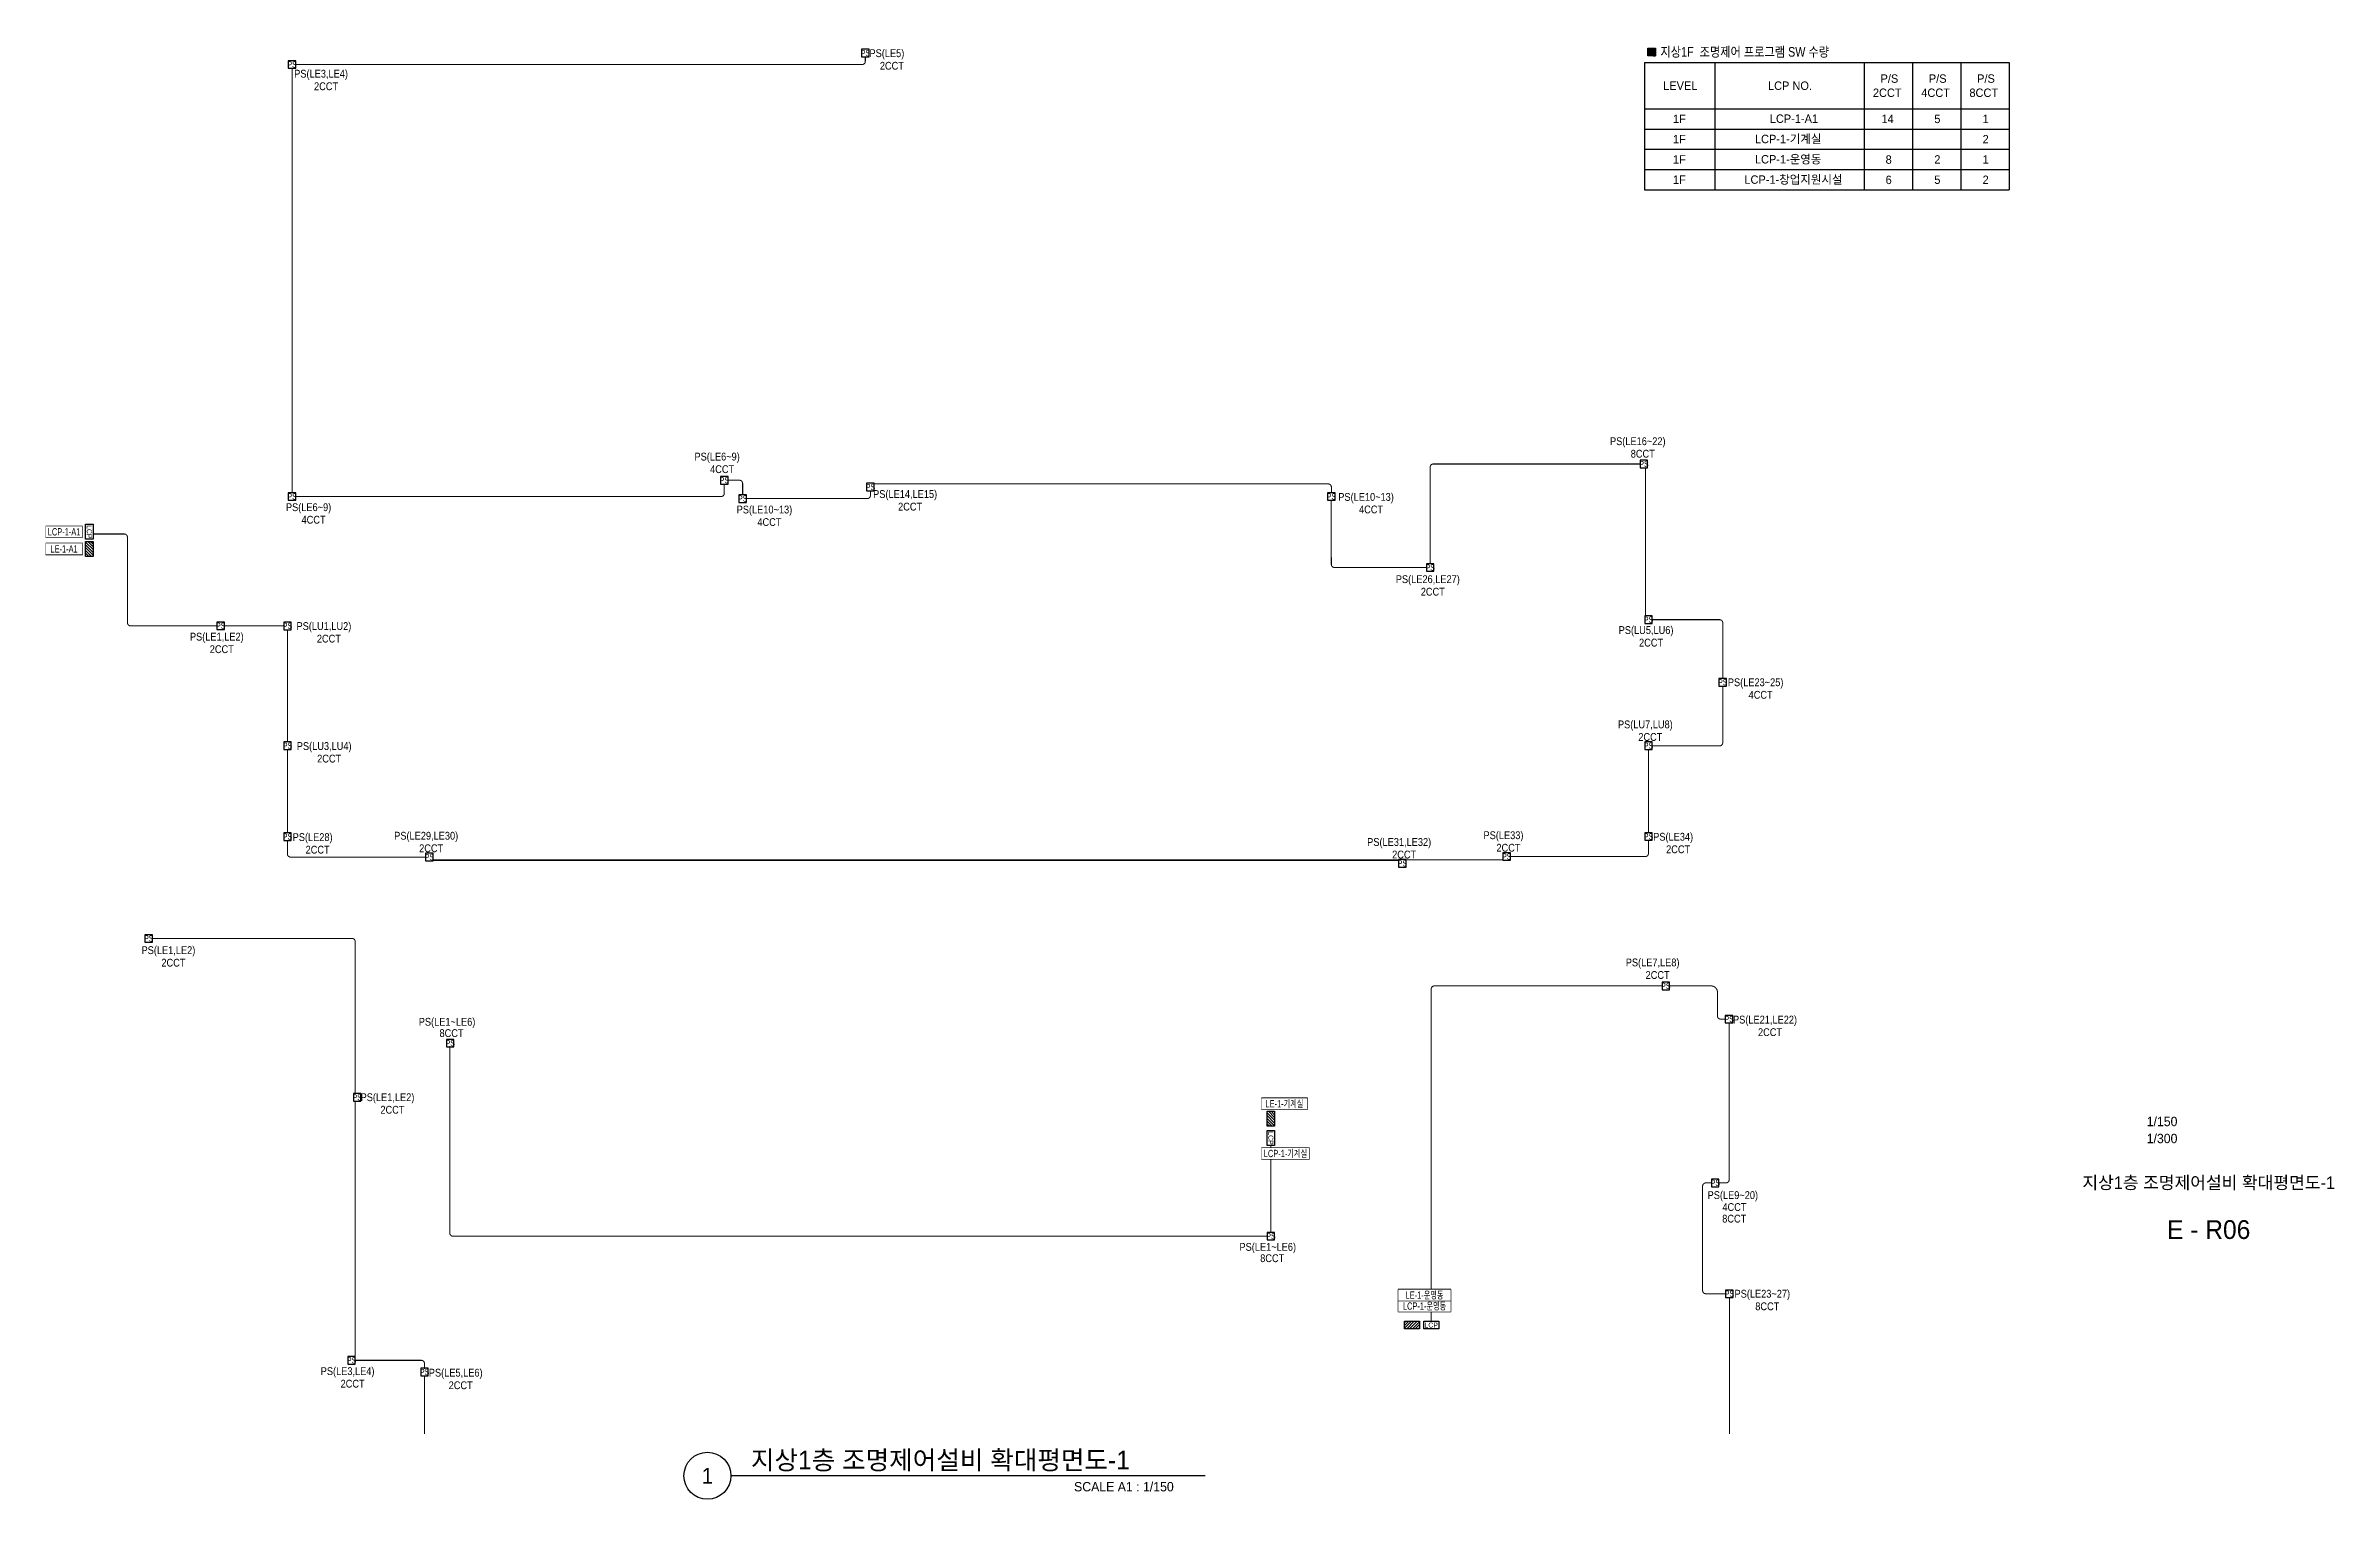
# Model space of a CAD drawing. Header units: millimetres. Extents: x 39625 to 501091, y -351975 to 833216.
# Drawn here: x 265245 to 374942, y -351975 to -282331 of the extents above; entities that cross this region are included whole.
import ezdxf
from ezdxf.enums import TextEntityAlignment as Align

# ---------------------------------------------------------------- set-up
doc = ezdxf.new("R2010")
doc.units = ezdxf.units.MM
doc.header["$LTSCALE"] = 150
doc.set_wipeout_variables(frame=1)
doc.linetypes.add('HIDDEN', pattern=[9.525, 6.35, -3.175])
for name, color, linetype in [('------01 Distribution Panel', 3, 'Continuous'), ('------02 Etc Panel', 3, 'Continuous'), ('------04 Lighting Switch', 2, 'Continuous'), ('-----30 Text', 2, 'Continuous'), ('-----41 Drawing Title', 2, 'Continuous'), ('-----42 Drawing Number', 2, 'Continuous'), ('-----43 Drawing Scale', 3, 'Continuous')]:
    doc.layers.add(name, color=color, linetype=linetype)
doc.styles.add('ELEC', font='')
doc.styles.get('ELEC').set_extended_font_data('Dotum')

# ---------------------------------------------------------------- blocks, each defined once
blk = doc.blocks.new('ps')
blk.add_lwpolyline([(-79296, 80452), (-79751, 80452), (-79751, 79997), (-79296, 79997)], close=True)
at = {"style": 'ELEC', "width": 0.7}
blk.add_text('PS', height=379.2, dxfattribs=at).set_placement((-79517, 80226), align=Align.MIDDLE_CENTER)
blk = doc.blocks.new('A02')
h = blk.add_hatch()
h.set_pattern_fill('ANSI31', color=256, scale=25, style=0)
h.set_pattern_definition([(45, (-2000, -19200), (-56.1266, 56.1266), [])])
h.paths.add_polyline_path([(-300, 300), (-300, 0), (300, 0), (300, 300)])
blk.add_lwpolyline([(300, 0), (-300, 0), (-300, 300), (300, 300)], close=True)
blk = doc.blocks.new('A07')
blk.add_lwpolyline([(-300, 0), (-300, 300), (300, 300), (300, 0)], close=True)
at = {"style": 'ELEC'}
blk.add_text('LCP', height=200, dxfattribs=at).set_placement((0, 150), align=Align.MIDDLE)

msp = doc.modelspace()

# ---------------------------------------------------------------- hatches: boundary and pattern name
at = {"layer": '-----30 Text'}
h = msp.add_hatch(dxfattribs=at)
h.set_pattern_fill('ANSI31', color=256, scale=1.090331, style=0)
h.set_pattern_definition([(45, (1110492.28201, -479707.26463), (-0.096372566095, 0.096372566095), [])])
h.paths.add_polyline_path([(342036, -282443), (342409, -282443), (342409, -282816), (342036, -282816)])

# ---------------------------------------------------------------- linework, layer by layer
at = {"layer": '------01 Distribution Panel', "color": 1, "elevation": 0}
for points in [[(265245, -306703), (267000, -306703), (267000, -306178), (265245, -306178)], [(323517, -333288), (325722, -333288), (325722, -332763), (323517, -332763)], [(323517, -335671), (325822, -335671), (325822, -335146), (323517, -335146)], [(330080, -342982), (332596, -342982), (332596, -342457), (330080, -342457)]]:
    msp.add_lwpolyline(points, close=True, dxfattribs=at)
at = {"layer": '-----30 Text'}
msp.add_lwpolyline([(342036, -282443), (342409, -282443), (342409, -282816), (342036, -282816)], close=True, dxfattribs=at)
at = {"layer": '-----41 Drawing Title', "color": 7}
msp.add_line((320814, -350850), (298086, -350850), dxfattribs=at)
msp.add_circle((296961, -350850), 1125, dxfattribs=at)
at = {"color": 3}
for p, q in [((341886, -283137), (341886, -289236)), ((341886, -283137), (352408, -283137)), ((345259, -283137), (345259, -289236)), ((352408, -283137), (352408, -286319)), ((352408, -283137), (352408, -289236)), ((352408, -283137), (359353, -283137)), ((354723, -283137), (354723, -289236)), ((357038, -283137), (357038, -289236)), ((359353, -283137), (359353, -289236)), ((341886, -285347), (352408, -285347)), ((352408, -285347), (359353, -285347)), ((341886, -286319), (352408, -286319)), ((341886, -287291), (352408, -287291)), ((352408, -286319), (359353, -286319)), ((352408, -287291), (359353, -287291)), ((341886, -288264), (352408, -288264)), ((352408, -288264), (359353, -288264)), ((341886, -289236), (352408, -289236)), ((352408, -289236), (359353, -289236))]:
    msp.add_line(p, q, dxfattribs=at)
at = {"color": 30, "linetype": 'HIDDEN', "lineweight": -3, "ltscale": 0.2, "const_width": 50, "elevation": 0}
for points in [[(304530, -282879), (304530, -283080, -0.4142136), (304380, -283230), (277230, -283230)], [(331605, -307150), (331605, -302520, -0.4142136), (331755, -302370), (341670, -302370)], [(277230, -303930), (297620, -303930, 0.4142136), (297770, -303780), (297770, -303330)], [(297950, -303150), (298500, -303150, -0.4141546), (298650, -303300), (298650, -303850)], [(304775, -303655), (304775, -303880, -0.4142136), (304625, -304030), (298830, -304030)], [(304955, -303325), (326720, -303325, -0.4142136), (326870, -303475), (326870, -303750)], [(326856, -304110), (326869, -307181, 0.4129931), (327019, -307330), (331425, -307330)], [(267510, -305725), (269009, -305725, -0.4142136), (269159, -305875), (269159, -309975, 0.4142039), (269309, -310125), (273450, -310125)], [(345630, -312650), (345630, -309980, 0.4142136), (345480, -309830), (342250, -309830)], [(345630, -313010), (345630, -315727, -0.4142136), (345480, -315877), (342250, -315877)], [(276830, -320405), (276830, -321055, 0.4142136), (276980, -321205), (283450, -321205)], [(335450, -321180), (341920, -321180, 0.4142136), (342070, -321030), (342070, -320400)], [(270360, -325105), (279930, -325105, -0.4142136), (280080, -325255), (280080, -332540)], [(331656, -343450), (331656, -327530, -0.4142136), (331806, -327380), (342720, -327380)], [(343080, -327380), (345075, -327380, -0.4142136), (345375, -327680), (345375, -328820, 0.4142136), (345525, -328970), (345755, -328970)], [(345450, -336820), (345785, -336820, 0.4142136), (345935, -336670), (345935, -329150)], [(284613, -330257), (284613, -339220, 0.4142136), (284763, -339370), (323790, -339370)], [(345090, -336820), (344817, -336820, 0.4142136), (344667, -336970), (344667, -341980, 0.4142136), (344817, -342130), (345770, -342130)], [(280080, -345320), (283248, -345320, -0.4142136), (283398, -345470), (283398, -345742)]]:
    msp.add_lwpolyline(points, format="xyb", dxfattribs=at)
for points in [[(277050, -283410), (277050, -303750)], [(341933, -302550), (341933, -309650)], [(273810, -310125), (276650, -310130)], [(276830, -310310), (276830, -315690)], [(276830, -316050), (276830, -320045)], [(342070, -316050), (342070, -320040)], [(330090, -321346), (283810, -321346)], [(330090, -321361), (283810, -321361)], [(335090, -321336), (330450, -321336)], [(280080, -332900), (280080, -345140)], [(323970, -339190), (323970, -335025)], [(345950, -348850), (345950, -342310)], [(283400, -346060), (283400, -348850)]]:
    msp.add_lwpolyline(points, dxfattribs=at)

# ---------------------------------------------------------------- block references
at = {"layer": '------01 Distribution Panel', "xscale": 1.2, "yscale": 1.2, "zscale": 1.2}
for p, rotation in [((267150, -306440), 270), ((324150, -333745), 89.99999999999999), ((330736, -343450), 180)]:
    msp.add_blockref('A02', p, dxfattribs=dict(at, rotation=rotation))
at = {"layer": '------02 Etc Panel', "xscale": 1.2, "yscale": 1.2, "zscale": 1.2, "rotation": 270}
for p in [(267150, -305620), (323790, -334665)]:
    msp.add_blockref('A07', p, dxfattribs=at)
at = {"layer": '------02 Etc Panel', "xscale": 1.2, "yscale": 1.2, "zscale": 1.2}
msp.add_blockref('A07', (331656, -343810), dxfattribs=at)
at = {"layer": '------04 Lighting Switch', "xscale": 0.790589613177827, "yscale": 0.790589613177827, "zscale": 0.790589613177827}
for p in [(367400, -346105), (339920, -346655), (404720, -365795), (339921, -367355), (360641, -366575), (361521, -367455), (367645, -366900), (389740, -367355), (394475, -370755), (336500, -373550), (339700, -373555), (404940, -373255), (408500, -376255), (339700, -379295), (404940, -379295), (339700, -383650), (404940, -383645), (346500, -384630), (393140, -384930), (398140, -384605), (333050, -388530), (405770, -390805), (408805, -392395), (347500, -393545), (343040, -396145), (408140, -400245), (386840, -402795), (408820, -405555), (342770, -408745), (346270, -409305)]:
    msp.add_blockref('ps', p, dxfattribs=at)

# ---------------------------------------------------------------- texts
at = {"layer": '-----30 Text', "style": 'ELEC', "width": 0.9}
for s, p in [('PS(LE5)', (305564, -282733)), ('PS(LE3,LE4)', (278442, -283715)), ('2CCT', (278681, -284270)), ('2CCT', (305803, -283288)), ('PS(LE16~22)', (341558, -301325)), ('PS(LE6~9)', (297427, -302063)), ('4CCT', (297666, -302618)), ('8CCT', (341797, -301879)), ('PS(LE14,LE15)', (306439, -303857, 0)), ('PS(LE10~13)', (328533, -303994)), ('PS(LE6~9)', (277843, -304487)), ('4CCT', (278082, -305041)), ('PS(LE10~13)', (299695, -304599)), ('2CCT', (306678, -304412, 0)), ('4CCT', (328772, -304548)), ('4CCT', (299934, -305154)), ('PS(LE26,LE27)', (331494, -307936, 0)), ('2CCT', (331733, -308490, 0)), ('PS(LE1,LE2)', (273444, -310690, 0)), ('PS(LU1,LU2)', (278578, -310183, 0)), ('PS(LU5,LU6)', (341956, -310375, 0)), ('2CCT', (273683, -311244, 0)), ('2CCT', (278817, -310738, 0)), ('2CCT', (342195, -310929, 0)), ('PS(LE23~25)', (347208, -312876)), ('4CCT', (347447, -313431)), ('PS(LU7,LU8)', (341921, -314895, 0)), ('PS(LU3,LU4)', (278591, -315932, 0)), ('2CCT', (342160, -315449, 0)), ('2CCT', (278831, -316486, 0)), ('PS(LE28)', (278037, -320296, 0)), ('PS(LE29,LE30)', (283481, -320230, 0)), ('PS(LE31,LE32)', (330121, -320530, 0)), ('PS(LE33)', (335121, -320205, 0)), ('PS(LE34)', (343254, -320278, 0)), ('2CCT', (278276, -320851, 0)), ('2CCT', (283720, -320784, 0)), ('2CCT', (330360, -321084, 0)), ('2CCT', (335360, -320759, 0)), ('2CCT', (343493, -320832, 0)), ('PS(LE1,LE2)', (271125, -325712, 0)), ('2CCT', (271364, -326266, 0)), ('PS(LE7,LE8)', (342270, -326301, 0)), ('2CCT', (342509, -326855, 0)), ('PS(LE1~LE6)', (284481, -329145, 0)), ('PS(LE21,LE22)', (347658, -329041, 0)), ('8CCT', (284696, -329641)), ('2CCT', (347898, -329595, 0)), ('PS(LE1,LE2)', (281625, -332759, 0)), ('2CCT', (281864, -333314, 0)), ('PS(LE9~20)', (346114, -337450)), ('4CCT', (346193, -337976)), ('8CCT', (346182, -338531)), ('PS(LE1~LE6)', (323821, -339930, 0)), ('8CCT', (324036, -340426)), ('PS(LE23~27)', (347528, -342176)), ('8CCT', (347767, -342731)), ('PS(LE3,LE4)', (279714, -345885, 0)), ('2CCT', (279953, -346439, 0)), ('PS(LE5,LE6)', (284896, -345959, 0)), ('2CCT', (285135, -346514, 0))]:
    msp.add_text(s, height=375, dxfattribs=at).set_placement(p, align=Align.MIDDLE)
at = {"layer": '-----30 Text', "style": 'ELEC', "width": 0.85}
msp.add_text('지상1F  조명제어 프로그램 SW 수량', height=463.68, dxfattribs=at).set_placement((342643, -282854))
at = {"layer": '-----30 Text', "style": 'ELEC'}
for s, height, p in [(' LEVEL', 402.9, (342628, -284444)), (' LCP NO.', 402.9, (347654, -284444)), (' P/S', 402.9, (353049, -284104)), (' P/S', 402.9, (355363, -284104)), (' P/S', 402.9, (357678, -284104)), ('2CCT', 402.9, (352828, -284783)), ('4CCT', 402.9, (355148, -284783)), ('8CCT', 402.9, (357455, -284783)), ('1F', 402.9, (343245, -286032)), ('LCP-1-A1', 402.9, (347886, -286026)), ('14', 402.9, (353240, -286035)), ('5', 403, (355772, -286035)), ('1', 403, (358087, -286035)), ('1F', 402.9, (343245, -287004)), ('LCP-1-기계실', 402.9, (347174, -286998)), ('2', 403, (358087, -287007)), ('1F', 402.9, (343245, -287976)), ('LCP-1-창업지원시설', 402.92, (346668, -288943)), ('LCP-1-운영동', 402.9, (347174, -287971)), ('8', 403, (353438, -287985)), ('2', 403, (355772, -287979)), ('1', 403, (358087, -287979)), ('1F', 402.9, (343245, -288949)), ('6', 403, (353438, -288958)), ('5', 403, (355772, -288952)), ('2', 403, (358087, -288952))]:
    msp.add_text(s, height=height, dxfattribs=at).set_placement(p)
at = {"layer": '-----41 Drawing Title', "style": 'ELEC'}
msp.add_text('지상1층 조명제어설비 확대평면도-1', height=600, dxfattribs=at).set_placement((368925, -336805), align=Align.MIDDLE_CENTER)
at = {"layer": '-----41 Drawing Title', "color": 2, "style": 'ELEC'}
msp.add_text('지상1층 조명제어설비 확대평면도-1', height=900, dxfattribs=at).set_placement((299045, -350550))
at = {"layer": '-----41 Drawing Title', "color": 7, "style": 'ELEC'}
msp.add_text('1', height=750, dxfattribs=at).set_placement((296961, -350850), align=Align.MIDDLE)
at = {"layer": '-----41 Drawing Title', "style": 'ELEC'}
msp.add_text('SCALE A1 : 1/150', height=450, dxfattribs=at).set_placement((319314, -351600), align=Align.RIGHT)
at = {"layer": '-----42 Drawing Number', "style": 'ELEC'}
msp.add_text('E - R06', height=900, dxfattribs=at).set_placement((368925, -339055), align=Align.MIDDLE_CENTER)
at = {"layer": '-----43 Drawing Scale', "style": 'ELEC'}
for s, p in [('1/150', (366690, -333875)), ('1/300', (366690, -334690))]:
    msp.add_text(s, height=450, dxfattribs=at).set_placement(p, align=Align.MIDDLE_CENTER)

# ---------------------------------------------------------------- next in the draw order: wipeouts: each hides what was drawn before it
at = {"color": 1}
for points in [[(323517, -333288), (325722, -333288), (325722, -332763), (323517, -332763)], [(323517, -335671), (325822, -335671), (325822, -335146), (323517, -335146)], [(330080, -342982), (332596, -342982), (332596, -342457), (330080, -342457)]]:
    msp.add_wipeout(points, dxfattribs=at).dxf.layer = '------01 Distribution Panel'
msp.add_wipeout([(265245, -306703), (267000, -306703), (267000, -306178), (265245, -306178)], dxfattribs=at)

# ---------------------------------------------------------------- next in the draw order: linework, layer by layer
at = {"layer": '------01 Distribution Panel', "color": 1, "elevation": 0}
for points in [[(265245, -305883), (267000, -305883), (267000, -305358), (265245, -305358)], [(330080, -342457), (332596, -342457), (332596, -341932), (330080, -341932)]]:
    msp.add_lwpolyline(points, close=True, dxfattribs=at)

# ---------------------------------------------------------------- next in the draw order: texts
at = {"layer": '------01 Distribution Panel', "style": 'ELEC', "width": 0.7}
for s, p in [('LE-1-기계실', (324620, -333025)), ('LCP-1-기계실', (324670, -335408))]:
    msp.add_text(s, height=350, dxfattribs=at).set_placement(p, align=Align.MIDDLE_CENTER)

# ---------------------------------------------------------------- next in the draw order: wipeouts: each hides what was drawn before it
at = {"color": 1}
msp.add_wipeout([(330080, -342457), (332596, -342457), (332596, -341932), (330080, -341932)], dxfattribs=at).dxf.layer = '------01 Distribution Panel'
msp.add_wipeout([(265245, -305883), (267000, -305883), (267000, -305358), (265245, -305358)], dxfattribs=at)

# ---------------------------------------------------------------- next in the draw order: texts
at = {"layer": '------01 Distribution Panel', "style": 'ELEC', "width": 0.7}
for s, p in [('LCP-1-A1', (266123, -305620)), ('LE-1-A1', (266123, -306440)), ('LE-1-운영동', (331338, -342194)), ('LCP-1-운영동', (331338, -342719))]:
    msp.add_text(s, height=350, dxfattribs=at).set_placement(p, align=Align.MIDDLE_CENTER)

doc.saveas('drawing.dxf')
